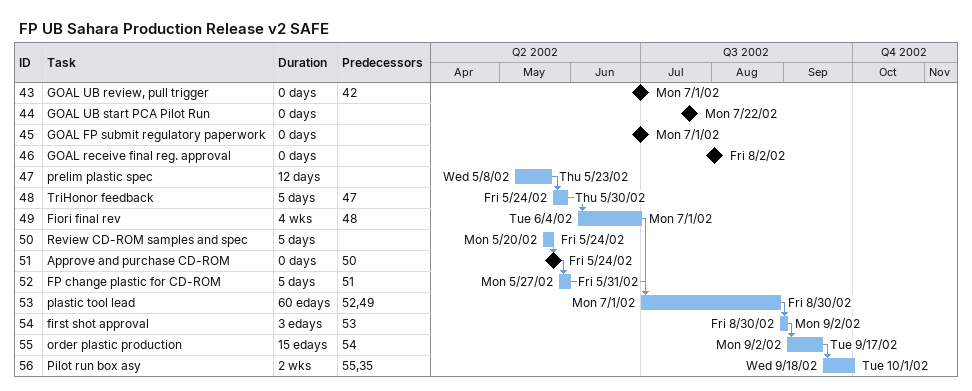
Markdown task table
FP UB Sahara Production Release v2 SAFE

| ID | Task | Duration | Start | Finish | Predecessors |
|---|---|---|---|---|---|
| 43 | GOAL UB review, pull trigger | 0d | 2002-07-01 | 2002-07-01 | 42 |
| 44 | GOAL UB start PCA Pilot Run | 0d | 2002-07-22 | 2002-07-22 |  |
| 45 | GOAL FP submit regulatory paperwork | 0d | 2002-07-01 | 2002-07-01 |  |
| 46 | GOAL receive final reg. approval | 0d | 2002-08-02 | 2002-08-02 |  |
| 47 | prelim plastic spec | 12d | 2002-05-08 | 2002-05-23 |  |
| 48 | TriHonor feedback | 5d | 2002-05-24 | 2002-05-30 | 47 |
| 49 | Fiori final rev | 4w | 2002-06-04 | 2002-07-01 | 48 |
| 50 | Review CD-ROM samples and spec | 5d | 2002-05-20 | 2002-05-24 |  |
| 51 | Approve and purchase CD-ROM | 0d | 2002-05-24 | 2002-05-24 | 50 |
| 52 | FP change plastic for CD-ROM | 5d | 2002-05-27 | 2002-05-31 | 51 |
| 53 | plastic tool lead | 60ed | 2002-07-01 | 2002-08-30 | 52, 49 |
| 54 | first shot approval | 3ed | 2002-08-30 | 2002-09-02 | 53 |
| 55 | order plastic production | 15ed | 2002-09-02 | 2002-09-17 | 54 |
| 56 | Pilot run box asy | 2w | 2002-09-18 | 2002-10-01 | 55, 35 |
